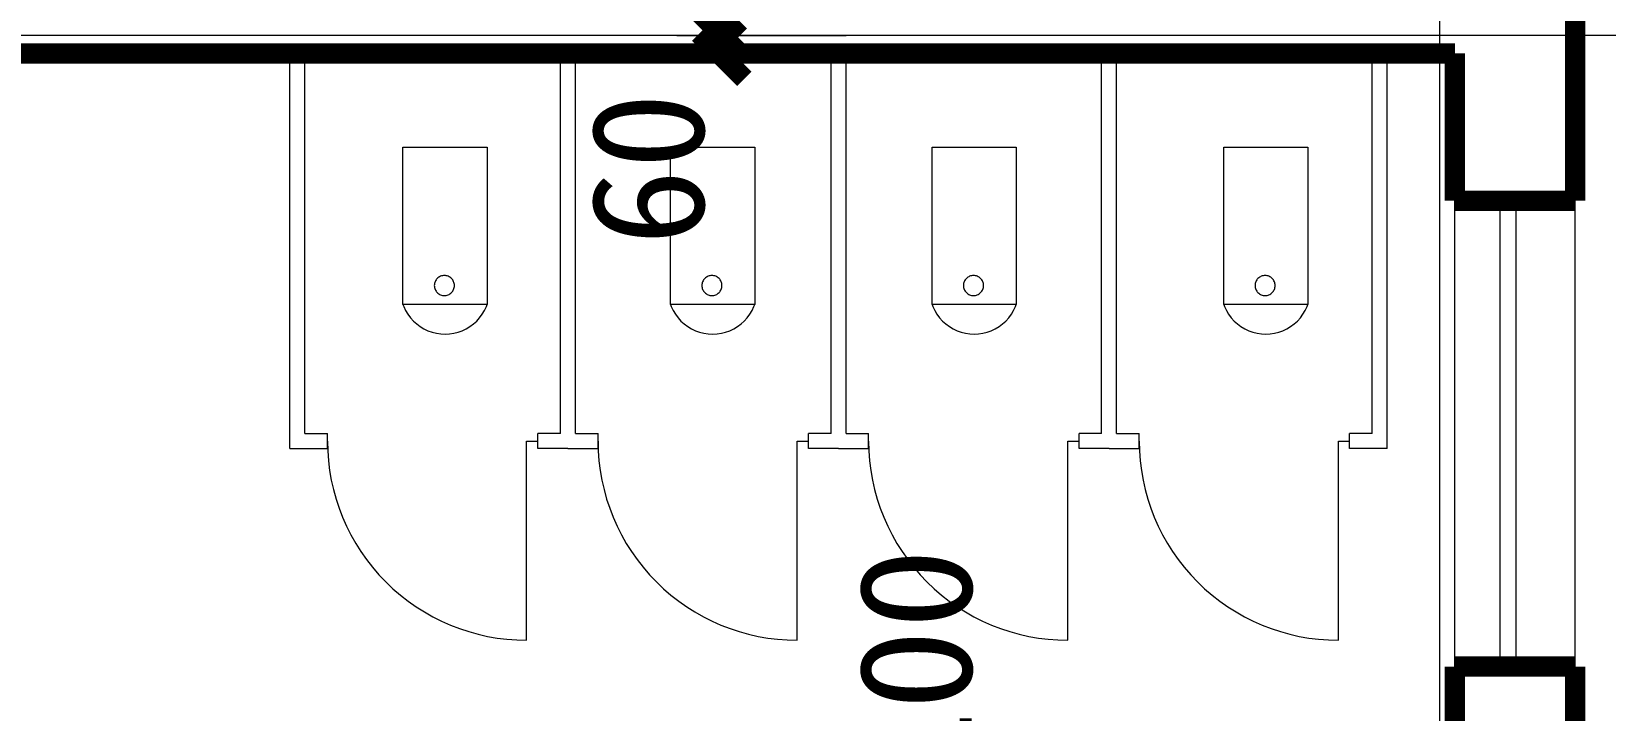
# Model space of a CAD drawing. Extents: x -307567 to 704339, y -10277 to 165507.
# Drawn here: x 412671 to 417907, y 30234 to 32494 of the extents above; entities that cross this region are included whole.
import ezdxf
from ezdxf.enums import TextEntityAlignment as Align

# ---------------------------------------------------------------- set-up
doc = ezdxf.new("R2010")
doc.units = 0
doc.header["$MEASUREMENT"] = 0
doc.layers.add('wode', color=250, linetype='CONTINUOUS', lineweight=0)
doc.styles.get("Standard").update_dxf_attribs({"font": 'txt', "height": 3})

msp = doc.modelspace()

# ---------------------------------------------------------------- linework, layer by layer
at = {"layer": 'wode', "color": 0}
for p, q in [((417355.3646, 14548.49971), (417355.3646, 99323.39017)), ((414967.02205, 32480.45961), (414967.02205, 32580.45758)), ((420205.7898, 32480.45961), (410455.3991, 32480.45961)), ((414817.0228, 32480.45961), (415380.39889, 32480.45961)), ((414967.02205, 32380.46164), (414967.02205, 32480.45961)), ((413530.38372, 31105.46687), (413530.38372, 32420.46082)), ((413580.40789, 31155.46585), (413580.40789, 32420.46082)), ((414430.37922, 31155.46585), (414430.37922, 32420.46082)), ((414480.40339, 31155.46585), (414480.40339, 32420.46082)), ((414817.0228, 32420.46082), (415380.39889, 32420.46082)), ((415330.37472, 31155.46585), (415330.37472, 32420.46082)), ((415380.39889, 31155.46585), (415380.39889, 32420.46082)), ((416230.37022, 31155.46585), (416230.37022, 32420.46082)), ((416280.39439, 31155.46585), (416280.39439, 32420.46082)), ((417130.36572, 31155.46585), (417130.36572, 32420.46082)), ((417180.38989, 31105.46687), (417180.38989, 32420.46082)), ((413906.62696, 32108.77339), (414186.63044, 32108.77339)), ((413906.62696, 31584.87693), (413906.62696, 32108.77339)), ((414186.63044, 32108.77339), (414186.63044, 31584.87693)), ((414796.62495, 32108.77339), (415076.62843, 32108.77339)), ((414796.62495, 31584.87693), (414796.62495, 32108.77339)), ((415076.62843, 32108.77339), (415076.62843, 31584.87693)), ((415666.5913, 32108.77339), (415946.59479, 32108.77339)), ((415666.5913, 31584.87693), (415666.5913, 32108.77339)), ((415946.59479, 32108.77339), (415946.59479, 31584.87693)), ((416636.60598, 32108.77339), (416916.60947, 32108.77339)), ((416636.60598, 31584.87693), (416636.60598, 32108.77339)), ((416916.60947, 32108.77339), (416916.60947, 31584.87693)), ((417405.38876, 30380.47011), (417405.38876, 31930.46274)), ((417555.38801, 31930.46274), (417555.38801, 30380.47011)), ((417607.93902, 31930.46274), (417607.93902, 30380.47011)), ((417805.36235, 30380.47011), (417805.36235, 31930.46274)), ((414186.63044, 31584.87693), (413906.62696, 31584.87693)), ((415076.62843, 31584.87693), (414796.62495, 31584.87693)), ((415946.59479, 31584.87693), (415666.5913, 31584.87693)), ((416916.60947, 31584.87693), (416636.60598, 31584.87693)), ((413580.40789, 31155.46585), (413655.40751, 31155.46585)), ((413655.40751, 31105.46687), (413655.40751, 31155.46585)), ((414430.37922, 31155.46585), (414355.3796, 31155.46585)), ((414355.3796, 31105.46687), (414355.3796, 31155.46585)), ((414480.40339, 31155.46585), (414555.40301, 31155.46585)), ((414555.40301, 31105.46687), (414555.40301, 31155.46585)), ((415330.37472, 31155.46585), (415255.3751, 31155.46585)), ((415255.3751, 31105.46687), (415255.3751, 31155.46585)), ((415380.39889, 31155.46585), (415455.39851, 31155.46585)), ((415455.39851, 31105.46687), (415455.39851, 31155.46585)), ((416230.37022, 31155.46585), (416155.3706, 31155.46585)), ((416155.3706, 31105.46687), (416155.3706, 31155.46585)), ((416280.39439, 31155.46585), (416355.39401, 31155.46585)), ((416355.39401, 31105.46687), (416355.39401, 31155.46585)), ((417130.36572, 31155.46585), (417055.3661, 31155.46585)), ((417055.3661, 31105.46687), (417055.3661, 31155.46585)), ((413530.38372, 31105.46687), (413655.40751, 31105.46687)), ((414317.87979, 31130.46636), (414355.3796, 31130.46636)), ((414317.87979, 30467.97005), (414317.87979, 31130.46636)), ((414455.39131, 31105.46687), (414355.3796, 31105.46687)), ((414455.39131, 31105.46687), (414555.40301, 31105.46687)), ((415217.87529, 31130.46636), (415255.3751, 31130.46636)), ((415217.87529, 30467.97005), (415217.87529, 31130.46636)), ((415355.38681, 31105.46687), (415255.3751, 31105.46687)), ((415355.38681, 31105.46687), (415455.39851, 31105.46687)), ((416117.87079, 31130.46636), (416155.3706, 31130.46636)), ((416117.87079, 30467.97005), (416117.87079, 31130.46636)), ((416255.38231, 31105.46687), (416155.3706, 31105.46687)), ((416255.38231, 31105.46687), (416355.39401, 31105.46687)), ((417017.86629, 31130.46636), (417055.3661, 31130.46636)), ((417017.86629, 30467.97005), (417017.86629, 31130.46636)), ((417180.38989, 31105.46687), (417055.3661, 31105.46687))]:
    msp.add_line(p, q, dxfattribs=at)
at = {"layer": 'wode', "color": 0, "const_width": 67.49966}
for points in [[(417805.36235, 32480.45961), (417805.36235, 33030.45533)], [(414877.04447, 32629.47925), (415027.04372, 32479.48)], [(414892.02242, 32555.45923), (415042.02167, 32405.45998)], [(414892.02242, 32486.46086), (415042.02167, 32336.46161)], [(417805.36235, 32480.45961), (417805.36235, 31930.46274)], [(412555.3886, 32420.46082), (413555.39581, 32420.46082)], [(413555.39581, 32420.46082), (414455.39131, 32420.46082)], [(414455.39131, 32420.46082), (415355.38681, 32420.46082)], [(415355.38681, 32420.46082), (416255.38231, 32420.46082)], [(416255.38231, 32420.46082), (417155.37781, 32420.46082)], [(417155.37781, 32420.46082), (417405.38876, 32420.46082)], [(417405.38876, 32420.46082), (417405.38876, 31930.46274)], [(417805.36235, 31930.46274), (417405.38876, 31930.46274)], [(417405.38876, 29880.47223), (417405.38876, 30380.47011)], [(417805.36235, 30380.47011), (417405.38876, 30380.47011)], [(417805.36235, 29580.47373), (417805.36235, 30380.47011)]]:
    msp.add_lwpolyline(points, dxfattribs=at)
at = {"layer": 'wode', "color": 0}
for points in [[(414077.75647, 31648.17388), (414077.57337, 31651.45374), (414077.0973, 31654.70271), (414076.29164, 31657.88987), (414075.19301, 31660.9809), (414073.80142, 31663.95063), (414072.11685, 31666.76815), (414070.13933, 31669.406), (414067.94207, 31671.84015), (414065.48847, 31674.04541), (414062.85176, 31676.00234), (414060.06857, 31677.69034), (414057.10228, 31679.09452), (414053.9895, 31680.20116), (414050.80348, 31680.99881), (414047.54422, 31681.48175), (414044.28496, 31681.64196), (414040.98908, 31681.48175), (414037.72982, 31680.99881), (414034.5438, 31680.20116), (414031.46764, 31679.09452), (414028.50135, 31677.69034), (414025.68154, 31676.00234), (414023.04483, 31674.04541), (414020.59123, 31671.84015), (414018.39398, 31669.406), (414016.45307, 31666.76815), (414014.76851, 31663.95063), (414013.34029, 31660.9809), (414012.24167, 31657.88987), (414011.43601, 31654.70271), (414010.95993, 31651.45374), (414010.81345, 31648.17388), (414010.95993, 31644.89402), (414011.43601, 31641.64506), (414012.24167, 31638.4579), (414013.34029, 31635.36687), (414014.76851, 31632.39714), (414016.45307, 31629.58076), (414018.39398, 31626.94177), (414020.59123, 31624.50762), (414023.04483, 31622.30236), (414025.68154, 31620.34543), (414028.50135, 31618.65743), (414031.46764, 31617.25325), (414034.5438, 31616.14661), (414037.72982, 31615.34896), (414040.98908, 31614.86602), (414044.28496, 31614.70581), (414047.54422, 31614.86602), (414050.80348, 31615.34896), (414053.9895, 31616.14661), (414057.10228, 31617.25325), (414060.06857, 31618.65743), (414062.85176, 31620.34543), (414065.48847, 31622.30236), (414067.94207, 31624.50762), (414070.13933, 31626.94177), (414072.11685, 31629.57962), (414073.80142, 31632.39714), (414075.19301, 31635.36687), (414076.29164, 31638.4579), (414077.0973, 31641.64506), (414077.57337, 31644.89402), (414077.75647, 31648.17388)], [(414967.75447, 31648.17388), (414967.57136, 31651.45374), (414967.09529, 31654.70271), (414966.28963, 31657.88987), (414965.191, 31660.9809), (414963.79941, 31663.95063), (414962.07822, 31666.76815), (414960.13732, 31669.406), (414957.94006, 31671.84015), (414955.48646, 31674.04541), (414952.84976, 31676.00234), (414950.06657, 31677.69034), (414947.06365, 31679.09452), (414943.98749, 31680.20116), (414940.80148, 31680.99881), (414937.54221, 31681.48175), (414934.28295, 31681.64196), (414930.98707, 31681.48175), (414927.72781, 31680.99881), (414924.54179, 31680.20116), (414921.46563, 31679.09452), (414918.49934, 31677.69034), (414915.67953, 31676.00234), (414913.04283, 31674.04541), (414910.58922, 31671.84015), (414908.39197, 31669.406), (414906.45106, 31666.76815), (414904.7665, 31663.95063), (414903.33828, 31660.9809), (414902.23966, 31657.88987), (414901.434, 31654.70271), (414900.95792, 31651.45374), (414900.81144, 31648.17388), (414900.95792, 31644.89402), (414901.434, 31641.64506), (414902.23966, 31638.4579), (414903.33828, 31635.36687), (414904.7665, 31632.39714), (414906.45106, 31629.58076), (414908.39197, 31626.94177), (414910.58922, 31624.50762), (414913.04283, 31622.30236), (414915.67953, 31620.34543), (414918.49934, 31618.65743), (414921.46563, 31617.25325), (414924.54179, 31616.14661), (414927.72781, 31615.34896), (414930.98707, 31614.86602), (414934.28295, 31614.70581), (414937.54221, 31614.86602), (414940.80148, 31615.34896), (414943.98749, 31616.14661), (414947.06365, 31617.25325), (414950.06657, 31618.65743), (414952.84976, 31620.34543), (414955.48646, 31622.30236), (414957.94006, 31624.50762), (414960.13732, 31626.94177), (414962.07822, 31629.57962), (414963.79941, 31632.39714), (414965.191, 31635.36687), (414966.28963, 31638.4579), (414967.09529, 31641.64506), (414967.57136, 31644.89402), (414967.75447, 31648.17388)], [(415837.72082, 31648.17388), (415837.57434, 31651.45374), (415837.09826, 31654.70271), (415836.2926, 31657.88987), (415835.19398, 31660.9809), (415833.76576, 31663.95063), (415832.0812, 31666.76815), (415830.14029, 31669.406), (415827.94304, 31671.84015), (415825.48944, 31674.04541), (415822.85273, 31676.00234), (415820.03292, 31677.69034), (415817.06663, 31679.09452), (415813.99047, 31680.20116), (415810.80445, 31680.99881), (415807.54519, 31681.48175), (415804.24931, 31681.64196), (415800.99005, 31681.48175), (415797.73078, 31680.99881), (415794.54477, 31680.20116), (415791.46861, 31679.09452), (415788.46569, 31677.69034), (415785.68251, 31676.00234), (415783.0458, 31674.04541), (415780.5922, 31671.84015), (415778.39494, 31669.406), (415776.41741, 31666.76815), (415774.73285, 31663.95063), (415773.34126, 31660.9809), (415772.24263, 31657.88987), (415771.43697, 31654.70271), (415770.9609, 31651.45374), (415770.77779, 31648.17388), (415770.9609, 31644.89402), (415771.43697, 31641.64506), (415772.24263, 31638.4579), (415773.34126, 31635.36687), (415774.73285, 31632.39714), (415776.41741, 31629.58076), (415778.39494, 31626.94177), (415780.5922, 31624.50762), (415783.0458, 31622.30236), (415785.68251, 31620.34543), (415788.46569, 31618.65743), (415791.46861, 31617.25325), (415794.54477, 31616.14661), (415797.73078, 31615.34896), (415800.99005, 31614.86602), (415804.24931, 31614.70581), (415807.54519, 31614.86602), (415810.80445, 31615.34896), (415813.99047, 31616.14661), (415817.06663, 31617.25325), (415820.03292, 31618.65743), (415822.85273, 31620.34543), (415825.48944, 31622.30236), (415827.94304, 31624.50762), (415830.14029, 31626.94177), (415832.0812, 31629.57962), (415833.76576, 31632.39714), (415835.19398, 31635.36687), (415836.2926, 31638.4579), (415837.09826, 31641.64506), (415837.57434, 31644.89402), (415837.72082, 31648.17388)], [(416807.7355, 31648.17388), (416807.58902, 31651.45374), (416807.07632, 31654.70271), (416806.30728, 31657.88987), (416805.17204, 31660.9809), (416803.78044, 31663.95063), (416802.09588, 31666.76815), (416800.11835, 31669.406), (416797.9211, 31671.84015), (416795.50412, 31674.04541), (416792.86741, 31676.00234), (416790.0476, 31677.69034), (416787.08131, 31679.09452), (416783.96853, 31680.20116), (416780.78251, 31680.99881), (416777.52325, 31681.48175), (416774.26399, 31681.64196), (416770.96811, 31681.48175), (416767.74547, 31680.99881), (416764.52283, 31680.20116), (416761.44667, 31679.09452), (416758.48038, 31677.69034), (416755.66057, 31676.00234), (416753.02386, 31674.04541), (416750.57026, 31671.84015), (416748.373, 31669.406), (416746.4321, 31666.76815), (416744.74753, 31663.95063), (416743.31932, 31660.9809), (416742.22069, 31657.88987), (416741.41503, 31654.70271), (416740.93896, 31651.45374), (416740.79248, 31648.17388), (416740.93896, 31644.89402), (416741.41503, 31641.64506), (416742.22069, 31638.4579), (416743.31932, 31635.36687), (416744.74753, 31632.39714), (416746.4321, 31629.58076), (416748.373, 31626.94177), (416750.57026, 31624.50762), (416753.02386, 31622.30236), (416755.66057, 31620.34543), (416758.48038, 31618.65743), (416761.44667, 31617.25325), (416764.52283, 31616.14661), (416767.74547, 31615.34896), (416770.96811, 31614.86602), (416774.26399, 31614.70581), (416777.52325, 31614.86602), (416780.78251, 31615.34896), (416783.96853, 31616.14661), (416787.08131, 31617.25325), (416790.0476, 31618.65743), (416792.86741, 31620.34543), (416795.50412, 31622.30236), (416797.9211, 31624.50762), (416800.11835, 31626.94177), (416802.09588, 31629.57962), (416803.78044, 31632.39714), (416805.17204, 31635.36687), (416806.30728, 31638.4579), (416807.07632, 31641.64506), (416807.58902, 31644.89402), (416807.7355, 31648.17388)], [(413906.62696, 31584.87693), (413909.1538, 31578.32751), (413915.41598, 31565.12796), (413922.88664, 31552.60361), (413931.60242, 31540.87576), (413941.3802, 31530.05657), (413952.21999, 31520.25018), (413963.93868, 31511.55157), (413976.46304, 31504.04428), (413989.68318, 31497.80156), (414003.41603, 31492.88291), (414017.58832, 31489.33526), (414032.05358, 31487.19179), (414046.6287, 31486.4754), (414061.20382, 31487.19179), (414075.63246, 31489.33526), (414089.80475, 31492.88291), (414103.5376, 31497.80156), (414116.75774, 31504.04428), (414129.2821, 31511.55157), (414141.00079, 31520.25018), (414151.84058, 31530.05657), (414161.61836, 31540.87576), (414170.33414, 31552.60361), (414177.84142, 31565.12796), (414184.06698, 31578.32751), (414186.63044, 31584.87693)], [(414796.62495, 31584.87693), (414799.15179, 31578.32751), (414805.37735, 31565.12796), (414812.88463, 31552.60361), (414821.60041, 31540.87576), (414831.37819, 31530.05657), (414842.21798, 31520.25018), (414853.93668, 31511.55157), (414866.46103, 31504.04428), (414879.68118, 31497.80156), (414893.41402, 31492.88291), (414907.58631, 31489.33526), (414922.05157, 31487.19179), (414936.62669, 31486.4754), (414951.20181, 31487.19179), (414965.63045, 31489.33526), (414979.80275, 31492.88291), (414993.53559, 31497.80156), (415006.75574, 31504.04428), (415019.28009, 31511.55157), (415030.99878, 31520.25018), (415041.83857, 31530.05657), (415051.61635, 31540.87576), (415060.33213, 31552.60361), (415067.83941, 31565.12796), (415074.06497, 31578.32751), (415076.62843, 31584.87693)], [(415666.5913, 31584.87693), (415669.15477, 31578.32751), (415675.38032, 31565.12796), (415682.88761, 31552.60361), (415691.60339, 31540.87576), (415701.38117, 31530.05657), (415712.22096, 31520.25018), (415723.93965, 31511.55157), (415736.464, 31504.04428), (415749.68415, 31497.80156), (415763.41699, 31492.88291), (415777.58928, 31489.33526), (415792.01792, 31487.19179), (415806.59305, 31486.4754), (415821.16817, 31487.19179), (415835.63343, 31489.33526), (415849.80572, 31492.88291), (415863.53856, 31497.80156), (415876.75871, 31504.04428), (415889.28306, 31511.55157), (415901.00175, 31520.25018), (415911.84154, 31530.05657), (415921.61933, 31540.87576), (415930.3351, 31552.60361), (415937.84239, 31565.12796), (415944.06794, 31578.32751), (415946.59479, 31584.87693)], [(416636.60598, 31584.87693), (416639.13283, 31578.32751), (416645.395, 31565.12796), (416652.90229, 31552.60361), (416661.58145, 31540.87576), (416671.39585, 31530.05657), (416682.19902, 31520.25018), (416693.91771, 31511.55157), (416706.47868, 31504.04428), (416719.66221, 31497.80156), (416733.43167, 31492.88291), (416747.56734, 31489.33526), (416762.0326, 31487.19179), (416776.60773, 31486.4754), (416791.18285, 31487.19179), (416805.64811, 31489.33526), (416819.78378, 31492.88291), (416833.55324, 31497.80156), (416846.73677, 31504.04428), (416859.26112, 31511.55157), (416870.97981, 31520.25018), (416881.8196, 31530.05657), (416891.63401, 31540.87576), (416900.31316, 31552.60361), (416907.82045, 31565.12796), (416914.08262, 31578.32751), (416916.60947, 31584.87693)]]:
    msp.add_lwpolyline(points, dxfattribs=at)
for centre in [(414317.87979, 31130.46636), (415217.87529, 31130.46636), (416117.87079, 31130.46636), (417017.86629, 31130.46636)]:
    msp.add_arc(centre, 662.49674, 180.00000501, 270.00000751, dxfattribs=at)

# ---------------------------------------------------------------- texts
for s, width, p, p2 in [('60', 0.906667, (414907.037, 31780.46349), (414907.037, 32290.46117)), ('200', 0.925715, (415797.95051, 29964.47259), (415797.95051, 30774.46876))]:
    msp.add_text(s, height=374.998125, rotation=90, dxfattribs=dict(at, width=width)).set_placement(p, p2, align=Align.FIT)

doc.saveas('drawing.dxf')
